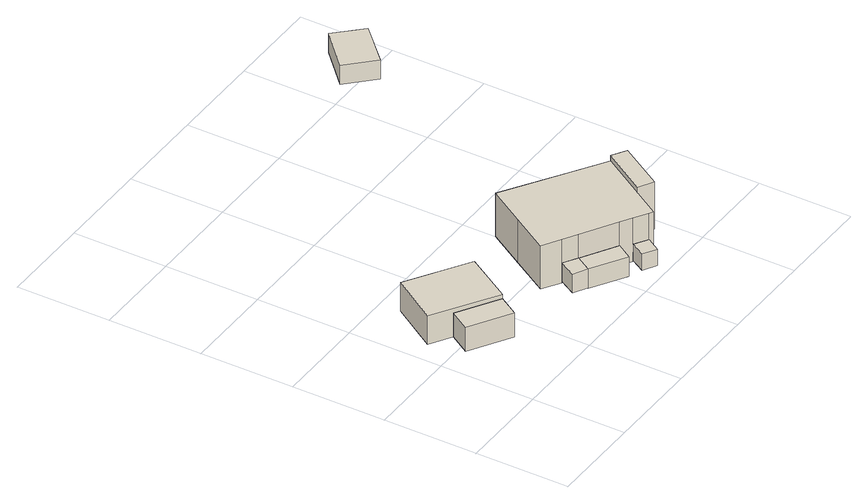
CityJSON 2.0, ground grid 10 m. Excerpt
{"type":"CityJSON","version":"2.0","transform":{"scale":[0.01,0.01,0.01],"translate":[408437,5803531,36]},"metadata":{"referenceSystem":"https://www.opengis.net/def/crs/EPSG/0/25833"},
"CityObjects":{
"building1":{"type":"Building","attributes":{"Gemeindeschluessel":"11000009","function":"31001_2000"},"address":[{"country":"Germany","locality":"Berlin","thoroughfareNumber":"28 (2)","thoroughfareName":"Wernsdorfer Straße"}],"children":["building1-1","building1-2"]},
"building1-1":{"type":"BuildingPart","attributes":{"BezugspunktDach":"2200","measuredHeight":3.77,"storeysAboveGround":1},"parents":["building1"],"geometry":[{"type":"Solid","lod":"1","boundaries":[[[[0,1,2,3]],[[4,5,6,7]],[[4,7,3,2]],[[5,4,2,1]],[[6,5,1,0]],[[7,6,0,3],[8,9,10,6]],[[9,8,6,10]]]]}]},
"building1-2":{"type":"BuildingPart","attributes":{"BezugspunktDach":"2200","measuredHeight":2.76,"storeysAboveGround":1},"parents":["building1"],"geometry":[{"type":"MultiSurface","lod":"1","boundaries":[[[11,10,9,12]],[[8,6,13,14]],[[8,14,12,9]],[[13,6,10,11]],[[14,13,11,12]],[[6,15,8,9,10,16]]]}]},
"building2":{"type":"Building","attributes":{"Gemeindeschluessel":"11000009","BezugspunktDach":"2200","function":"51009_1610","measuredHeight":2.13,"storeysAboveGround":0},"address":[{"country":"Germany","locality":"Berlin"}],"geometry":[{"type":"Solid","lod":"1","boundaries":[[[[17,18,19,20]],[[21,22,23,24]],[[21,24,20,19]],[[22,21,19,18]],[[23,22,18,17]],[[24,23,17,20]]]]}]},
"building3":{"type":"Building","attributes":{"Gemeindeschluessel":"11000009","function":"31001_1010"},"address":[{"country":"Germany","locality":"Berlin","thoroughfareNumber":"28","thoroughfareName":"Wernsdorfer Straße"}],"children":["building3-1","building3-2","building3-3","building3-4","building3-5"]},
"building3-1":{"type":"BuildingPart","attributes":{"BezugspunktDach":"2200","measuredHeight":7.08,"storeysAboveGround":2},"parents":["building3"],"geometry":[{"type":"MultiSurface","lod":"1","boundaries":[[[25,26,27,28,29,30,31,32,33,34,35,36,37,38]],[[39,40,41,42,43,44,45,46,47,48,49,50,51,52]],[[39,52,38,37]],[[40,39,37,36]],[[41,40,36,35]],[[53,54,55,56,42,41,35,34]],[[43,42,34,33]],[[44,43,57,58]],[[45,44,32,58,59,31]],[[46,45,31,30]],[[47,46,30,29]],[[60,61,29,28]],[[48,47,62,63,64]],[[49,48,28,27]],[[65,18,66,67,68,50,49,27,26]],[[51,50,26,25]],[[52,51,25,38]],[[56,55,54,53]],[[58,57,33,32]],[[31,59,58,32]],[[64,63,62,61,60]],[[68,67,66,18,65]]]}]},
"building3-2":{"type":"BuildingPart","attributes":{"BezugspunktDach":"2200","measuredHeight":2.21,"storeysAboveGround":2},"parents":["building3"],"geometry":[{"type":"MultiSurface","lod":"1","boundaries":[[[69,66,18,17]],[[68,67,70,71]],[[68,71,17,18]],[[70,67,66,69]],[[71,70,69,17]],[[67,68,18,66,72]]]}]},
"building3-3":{"type":"BuildingPart","attributes":{"BezugspunktDach":"2200","measuredHeight":5.41,"storeysAboveGround":2},"parents":["building3"],"geometry":[{"type":"MultiSurface","lod":"1","boundaries":[[[73,74,75,76]],[[57,77,78,59]],[[57,33,32,31,59,76,75]],[[77,57,75,74]],[[78,77,74,73]],[[59,78,73,76]],[[58,32,33,57]],[[58,59,31,32]]]}]},
"building3-4":{"type":"BuildingPart","attributes":{"BezugspunktDach":"2200","measuredHeight":2.39,"storeysAboveGround":2},"parents":["building3"],"geometry":[{"type":"Solid","lod":"1","boundaries":[[[[53,79,80,54]],[[81,82,56,55]],[[81,55,54,80]],[[82,81,80,79]],[[56,82,79,53]],[[55,56,53,54]]]]}]},
"building3-5":{"type":"BuildingPart","attributes":{"BezugspunktDach":"2200","measuredHeight":1.86,"storeysAboveGround":2},"parents":["building3"],"geometry":[{"type":"Solid","lod":"1","boundaries":[[[[83,61,60,84]],[[63,62,85,86]],[[63,86,84,60]],[[85,62,61,83]],[[86,85,83,84]],[[62,63,60,61]]]]}]},
"building4":{"type":"Building","attributes":{"Gemeindeschluessel":"11000009","BezugspunktDach":"2200","function":"31001_2000","measuredHeight":2.18,"storeysAboveGround":1},"address":[{"country":"Germany","locality":"Berlin","thoroughfareNumber":"27 (9)","thoroughfareName":"Wernsdorfer Straße"}],"geometry":[{"type":"Solid","lod":"1","boundaries":[[[[87,88,89,90]],[[91,92,93,94]],[[91,94,90,89]],[[92,91,89,88]],[[93,92,88,87]],[[94,93,87,90]]]]}]}
},
"vertices":[
[737,786,464],[1042,1281,464],[397,1690,464],[78,1195,464],[397,1690,137],[1042,1281,137],[737,786,137],[78,1195,137],[308,1053,137],[308,1053,413],[737,786,413],
[606,574,413],[172,838,413],[606,574,137],[172,838,137],[655,837,137],[737,786,316],
[1627,401,348],[1730,568,348],[1584,659,348],[1480,482,348],[1584,659,134],[1730,568,134],[1627,401,134],[1480,482,134],
[1584,659,616],[1730,568,616],[2098,347,616],[2216,276,616],[2359,188,616],[2401,163,616],[2578,448,616],[2639,545,616],[2876,927,616],[2492,1174,616],[2288,1305,616],[1883,1566,616],[1639,1171,616],[1395,776,616],[1639,1171,118],[1883,1566,118],[2288,1305,118],[2492,1174,118],[2876,927,118],[2639,545,118],[2578,448,118],[2401,163,118],[2359,188,118],[2216,276,118],[2098,347,118],[1730,568,118],[1584,659,118],[1395,776,118],[2492,1174,371],[2288,1305,371],[2288,1305,132],[2492,1174,132],[2876,927,137],[2639,545,137],[2578,448,137],[2216,276,317],[2359,188,317],[2359,188,130],[2216,276,130],[2216,276,224],[1730,568,182],[2098,347,348],[2098,347,127],[1730,568,127],
[1989,178,348],[1989,178,127],[1627,401,127],[2098,347,228],
[2734,358,678],[3026,834,678],[2876,927,678],[2578,448,678],[3026,834,137],[2734,358,137],
[2598,1359,371],[2397,1496,371],[2397,1496,132],[2598,1359,132],
[2267,39,317],[2127,120,317],[2267,39,130],[2127,120,130],
[3560,3859,227],[3927,4218,227],[3666,4490,227],[3291,4132,227],[3666,4490,9],[3927,4218,9],[3560,3859,9],[3291,4132,9]
]}
